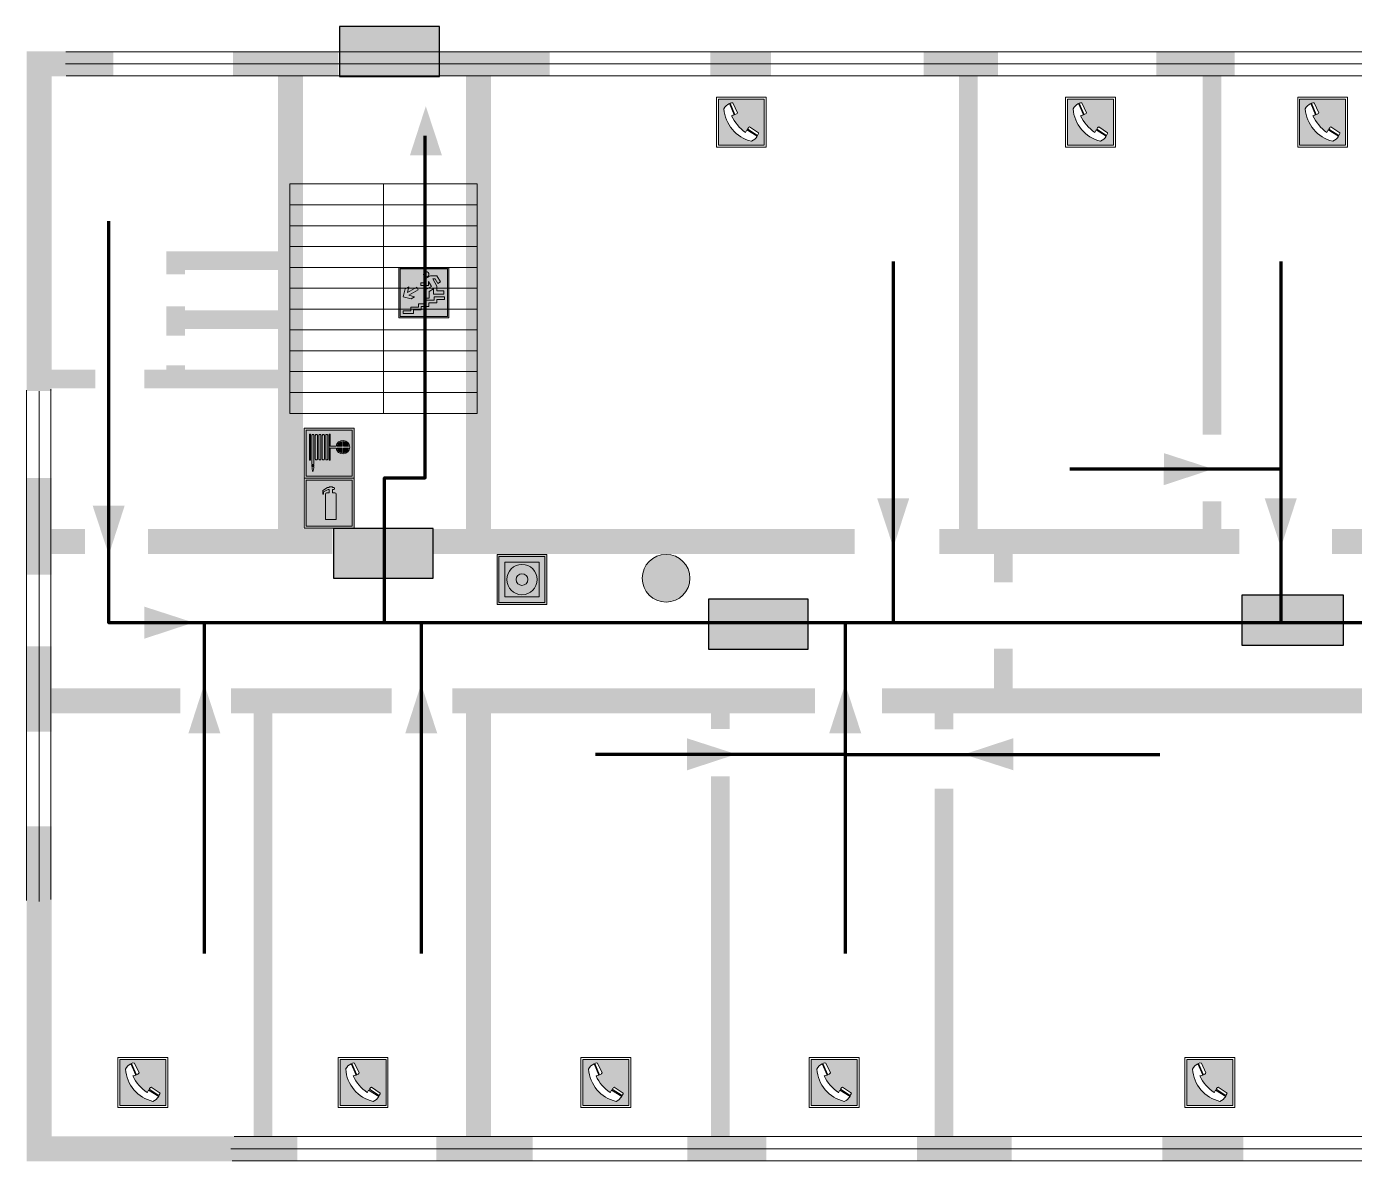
# Model space of a CAD drawing. Header units: millimetres. Extents: x 13114 to 67229, y 22859 to 38520.
# Drawn here: x 26239 to 26451.8, y 35281.7 to 35463.6 of the extents above; entities that cross this region are included whole.
import ezdxf

# ---------------------------------------------------------------- set-up
doc = ezdxf.new("R2010")
doc.units = ezdxf.units.MM
doc.layers.add('План_Штампы', color=7, linetype='Continuous')

# ---------------------------------------------------------------- blocks, each defined once
blk = doc.blocks.new('A$C7B8C2D5B')
at = {"lineweight": 0}
h = blk.add_hatch(color=5, dxfattribs=at)
h.dxf.hatch_style = 1
h.paths.add_polyline_path([(1.397, -3.024, 1), (-2.112, -3.024, 1)])
at = {"color": 5, "lineweight": 0}
blk.add_circle((-0.358, -3.024), 1.755, dxfattribs=at)
blk = doc.blocks.new('A$C54414219')
at = {"true_color": 0xffffff}
h = blk.add_hatch(color=7, dxfattribs=at)
h.paths.add_polyline_path([(2.39, -9.45), (2.39, -18.3), (11.23, -18.3), (11.23, -9.45)], flags=0)
h.paths.add_polyline_path([(10.71, -13.87, -1), (2.92, -13.87, -1)], flags=0)
h.paths.add_polyline_path([(8.3, -13.87, -1), (5.33, -13.87, -1)], flags=0)
h.paths.add_polyline_path([(0.41, -7.47), (0.41, -20.27), (13.21, -20.27), (13.21, -7.47)])
h.paths.add_polyline_path([(0.92, -19.77), (12.71, -19.77), (12.71, -7.98), (0.92, -7.98)], flags=16)
h.paths.add_polyline_path([(11.23, -9.45), (11.23, -18.3), (2.39, -18.3), (2.39, -9.45)], flags=0)
at = {"lineweight": 5}
h = blk.add_hatch(color=242, dxfattribs=at)
h.paths.add_polyline_path([(12.71, -7.98), (0.92, -7.98), (0.92, -19.77), (12.71, -19.77)])
h.paths.add_polyline_path([(11.23, -18.3), (2.39, -18.3), (2.39, -9.45), (11.23, -9.45)], flags=16)
h.paths.add_polyline_path([(10.71, -13.87, -1), (2.92, -13.87, -1)], flags=0)
h.paths.add_polyline_path([(8.3, -13.87, -1), (5.33, -13.87, -1)], flags=0)
at = {"true_color": 0xffffff}
h = blk.add_hatch(color=7, dxfattribs=at)
h.paths.add_polyline_path([(2.39, -9.45), (2.39, -18.3), (11.23, -18.3), (11.23, -9.45)])
h.paths.add_polyline_path([(10.71, -13.87, -1), (2.92, -13.87, -1)], flags=16)
h.paths.add_polyline_path([(8.3, -13.87, -1), (5.33, -13.87, -1)], flags=0)
at = {"lineweight": 5}
h = blk.add_hatch(color=242, dxfattribs=at)
h.paths.add_polyline_path([(2.92, -13.87, 1), (10.71, -13.87, 1)])
h.paths.add_polyline_path([(8.3, -13.87, -1), (5.33, -13.87, -1)], flags=16)
at = {"color": 242, "lineweight": 5}
for p, q in [((0.41, -20.27), (0.41, -7.47)), ((0.41, -7.47), (13.21, -7.47)), ((0.41, -7.47), (13.21, -7.47)), ((13.21, -20.27), (13.21, -7.47)), ((0.41, -20.27), (13.21, -20.27))]:
    blk.add_line(p, q, dxfattribs=at)
for points in [[(0.92, -7.98), (12.71, -7.98), (12.71, -19.77), (0.92, -19.77)], [(2.39, -9.45), (11.23, -9.45), (11.23, -18.3), (2.39, -18.3)]]:
    blk.add_lwpolyline(points, close=True, dxfattribs=at)
for radius in [3.89, 1.49]:
    blk.add_circle((6.81, -13.87), radius, dxfattribs=at)
blk = doc.blocks.new('A$C32E8229D')
at = {"true_color": 0xffffff}
blk.add_hatch(color=7, dxfattribs=at).paths.add_polyline_path([(0, 0), (0, -8), (16, -8), (16, 0)])
h = blk.add_hatch(color=126)
h.paths.add_polyline_path([(0.2, -0.2), (15.8, -0.2), (15.8, -7.8), (0.2, -7.8)])
h.paths.add_polyline_path([(13.49, -2.05), (12.08, -2.05), (11.37, -2.63, 0.162397), (11.29, -2.84), (11.29, -3.63), (10.35, -3.63), (10.35, -4.05), (11.68, -4.05), (11.68, -3.48), (12.26, -4.28), (11.29, -5.1), (11.29, -6.78), (11.85, -6.78), (11.85, -5.44), (12.8, -4.64), (12.8, -5.94), (14.46, -5.94), (14.46, -5.39), (13.45, -5.39), (13.45, -3.97), (12.46, -2.59), (13.15, -2.59), (13.69, -3.34), (14.18, -3)], flags=16)
h.paths.add_polyline_path([(10.74, -1.82, 1), (11.8, -1.82, 1)], flags=16)
h.paths.add_polyline_path([(9.39, -3.59), (5.99, -3.59), (6.56, -3.03), (5.91, -3.03), (5.1, -3.83), (5.91, -4.64), (6.56, -4.64), (5.99, -4.09), (9.39, -4.09)], flags=16)
h.paths.add_polyline_path([(4.29, -1.08), (1.72, -1.08), (1.72, -6.6), (4.29, -6.6)], flags=16)
at = {"color": 126}
blk.add_lwpolyline([(16, -8), (0, -8), (0, 0), (16, 0)], close=True, dxfattribs=at)
blk = doc.blocks.new('A$C456E1F9C')
at = {"lineweight": 5}
h = blk.add_hatch(color=242, dxfattribs=at)
h.paths.add_polyline_path([(0.51, -1.47), (0.51, -13.26), (12.29, -13.26), (12.29, -1.47)])
h.paths.add_polyline_path([(5.42, -4.95, -0.254479), (4.78, -5.4), (3.52, -2.53, -0.209735), (4.23, -2.4)], flags=16)
h.paths.add_polyline_path([(8.53, -8.6), (10.87, -10.17), (10.54, -10.76), (8.03, -9.13, -0.192251)], flags=16)
h.paths.add_polyline_path([(4.61, -5.49, 0.005518), (3.87, -5.72, 0.128647), (7.49, -10.01, 0.00809), (7.83, -9.33), (10.47, -10.97, -0.16736), (8.99, -12.25, -0.327862), (1.95, -3.95, -0.166952), (3.36, -2.62)], flags=16)
at = {"color": 242, "lineweight": 5}
for p, q in [((0, -13.77), (0, -0.97)), ((12.8, -0.97), (0, -0.97)), ((4.61, -5.49), (3.36, -2.62)), ((3.52, -2.53), (4.78, -5.4)), ((4.23, -2.4), (5.42, -4.95)), ((12.8, -13.77), (12.8, -0.97)), ((7.83, -9.33), (10.47, -10.97)), ((8.03, -9.13), (10.54, -10.76)), ((10.81, -10.12), (8.53, -8.6)), ((10.8, -10.3), (10.81, -10.12)), ((10.54, -10.76), (10.8, -10.3)), ((0, -13.77), (12.8, -13.77))]:
    blk.add_line(p, q, dxfattribs=at)
blk.add_lwpolyline([(0.51, -1.47), (12.29, -1.47), (12.29, -13.26), (0.51, -13.26)], close=True, dxfattribs=at)
for centre, radius, start, end in [((4.59, -5.34), 2.99, 114.2845, 152.1974), ((4.02, -3.27), 0.891, 76.3284, 123.7092), ((11.12, -3.31), 9.19, 183.9915, 256.6009), ((14.98, -39.1), 35.17, 107.1487, 108.4135), ((13.86, -0.94), 11.08, 205.5536, 234.8762), ((4.68, -4.59), 0.824, 276.9621, 334.0723), ((-13.31, 0.8), 23.44, 332.5487, 334.4027), ((8.94, -9.5), 0.989, 114.4092, 157.9388), ((7.87, -9.46), 3, 291.9291, 329.9329)]:
    blk.add_arc(centre, radius, start, end, dxfattribs=at)
blk = doc.blocks.new('вниз 3')
at = {"lineweight": 0, "true_color": 0xffffff}
h = blk.add_hatch(color=7, dxfattribs=at)
h.dxf.hatch_style = 1
h.paths.add_polyline_path([(40997.5, -4475.69), (40997.25, -4475.28), (40995.76, -4476.15), (40995.97, -4475.23), (40995.39, -4475.56), (40995.05, -4476.83), (40996.33, -4477.17), (40996.91, -4476.83), (40996, -4476.55)], flags=0)
h.paths.add_polyline_path([(40999.81, -4473.95), (41000.22, -4473.95), (41000.64, -4474.67), (41001.03, -4474.43), (41000.46, -4473.49), (41000.42, -4473.49), (40999.43, -4473.49), (40998.68, -4473.92), (40998.68, -4474.57), (40997.88, -4474.57), (40997.88, -4475), (40999.14, -4475), (40999.14, -4474.43), (40999.14, -4474.38), (40999.59, -4475.15), (40998.72, -4475.67), (40998.72, -4477.06), (40999.24, -4477.06), (40999.24, -4475.96), (40999.95, -4475.56), (40999.95, -4476.43), (41001.61, -4476.43), (41001.61, -4475.88), (41000.47, -4475.88), (41000.47, -4475.12)], flags=0)
h.paths.add_polyline_path([(40999.2, -4473.24, 1), (40998.35, -4473.24, 1)], flags=0)
h.paths.add_polyline_path([(41000.46, -4477.26), (41001.69, -4477.26), (41001.69, -4476.84), (41000.03, -4476.84), (41000.03, -4477.39), (40998.78, -4477.39), (40998.78, -4477.95), (40997.53, -4477.95), (40997.53, -4478.5), (40996.29, -4478.5), (40996.29, -4479.06), (40995.05, -4479.06), (40995.05, -4479.48), (40995.29, -4479.48), (40996.72, -4479.48), (40996.72, -4478.92), (40997.97, -4478.92), (40997.97, -4478.36), (40999.2, -4478.36), (40999.2, -4477.81), (41000.46, -4477.81)], flags=0)
h.paths.add_polyline_path([(41002.37, -4472.17), (40994.37, -4472.17), (40994.37, -4480.17), (41002.37, -4480.17)])
h.paths.add_polyline_path([(41002.16, -4479.96), (40994.57, -4479.96), (40994.57, -4472.37), (41002.16, -4472.37)], flags=16)
h.paths.add_polyline_path([(41001.61, -4475.88), (41001.61, -4476.43), (40999.95, -4476.43), (40999.95, -4475.56), (40999.24, -4475.96), (40999.24, -4477.06), (40998.72, -4477.06), (40998.72, -4475.67), (40999.59, -4475.15), (40999.14, -4474.38), (40999.14, -4474.43), (40999.14, -4475), (40997.88, -4475), (40997.88, -4474.57), (40998.68, -4474.57), (40998.68, -4473.92), (40999.43, -4473.49), (41000.42, -4473.49), (41000.46, -4473.49), (41001.03, -4474.43), (41000.64, -4474.67), (41000.22, -4473.95), (40999.81, -4473.95), (41000.47, -4475.12), (41000.47, -4475.88)], flags=0)
h.paths.add_polyline_path([(41001.69, -4476.84), (41001.69, -4477.26), (41000.46, -4477.26), (41000.46, -4477.81), (40999.2, -4477.81), (40999.2, -4478.36), (40997.97, -4478.36), (40997.97, -4478.92), (40996.72, -4478.92), (40996.72, -4479.48), (40995.05, -4479.48), (40995.05, -4479.06), (40996.29, -4479.06), (40996.29, -4478.5), (40997.53, -4478.5), (40997.53, -4477.95), (40998.78, -4477.95), (40998.78, -4477.39), (41000.03, -4477.39), (41000.03, -4476.84)], flags=0)
h.paths.add_polyline_path([(40998.35, -4473.24, -1), (40999.2, -4473.24, -1)], flags=0)
h.paths.add_polyline_path([(40997.5, -4475.69), (40996, -4476.55), (40996.91, -4476.83), (40996.33, -4477.17), (40995.05, -4476.83), (40995.39, -4475.56), (40995.97, -4475.23), (40995.76, -4476.15), (40997.25, -4475.28)], flags=0)
at = {"lineweight": 0}
h = blk.add_hatch(color=126, dxfattribs=at)
h.dxf.hatch_style = 1
h.paths.add_polyline_path([(41002.16, -4472.37), (40994.57, -4472.37), (40994.57, -4479.96), (41002.16, -4479.96)])
h.paths.add_polyline_path([(40995.97, -4475.23), (40995.76, -4476.15), (40997.25, -4475.28), (40997.5, -4475.69), (40996, -4476.55), (40996.91, -4476.83), (40996.33, -4477.17), (40995.05, -4476.83), (40995.39, -4475.56)], flags=16)
h.paths.add_polyline_path([(40997.88, -4474.57), (40998.68, -4474.57), (40998.68, -4473.92), (40999.43, -4473.49), (41000.42, -4473.49), (41000.46, -4473.49), (41001.03, -4474.43), (41000.64, -4474.67), (41000.22, -4473.95), (40999.81, -4473.95), (41000.47, -4475.12), (41000.47, -4475.88), (41001.61, -4475.88), (41001.61, -4476.43), (40999.95, -4476.43), (40999.95, -4475.56), (40999.24, -4475.96), (40999.24, -4477.06), (40998.72, -4477.06), (40998.72, -4475.67), (40999.59, -4475.15), (40999.14, -4474.38), (40999.14, -4474.43), (40999.14, -4475), (40997.88, -4475)], flags=16)
h.paths.add_polyline_path([(40998.35, -4473.24, -1), (40999.2, -4473.24, -1)], flags=16)
h.paths.add_polyline_path([(40997.53, -4477.95), (40998.78, -4477.95), (40998.78, -4477.39), (41000.03, -4477.39), (41000.03, -4476.84), (41001.69, -4476.84), (41001.69, -4477.26), (41000.46, -4477.26), (41000.46, -4477.81), (40999.2, -4477.81), (40999.2, -4478.36), (40997.97, -4478.36), (40997.97, -4478.92), (40996.72, -4478.92), (40996.72, -4479.48), (40995.05, -4479.48), (40995.05, -4479.06), (40996.29, -4479.06), (40996.29, -4478.5), (40997.53, -4478.5)], flags=16)
at = {"lineweight": 0, "true_color": 0xffffff}
h = blk.add_hatch(color=7, dxfattribs=at)
h.dxf.hatch_style = 1
h.paths.add_polyline_path([(40999.2, -4473.24, 1), (40998.35, -4473.24, 1)])
h.paths.add_polyline_path([(40999.81, -4473.95), (41000.22, -4473.95), (41000.64, -4474.67), (41001.03, -4474.43), (41000.46, -4473.49), (41000.42, -4473.49), (40999.43, -4473.49), (40998.68, -4473.92), (40998.68, -4474.57), (40997.88, -4474.57), (40997.88, -4475), (40999.14, -4475), (40999.14, -4474.43), (40999.14, -4474.38), (40999.59, -4475.15), (40998.72, -4475.67), (40998.72, -4477.06), (40999.24, -4477.06), (40999.24, -4475.96), (40999.95, -4475.56), (40999.95, -4476.43), (41001.61, -4476.43), (41001.61, -4475.88), (41000.47, -4475.88), (41000.47, -4475.12)])
h.paths.add_polyline_path([(40999.2, -4477.81), (41000.46, -4477.81), (41000.46, -4477.26), (41001.69, -4477.26), (41001.69, -4476.84), (41000.03, -4476.84), (41000.03, -4477.39), (40998.78, -4477.39), (40998.78, -4477.95), (40997.53, -4477.95), (40997.53, -4478.5), (40996.29, -4478.5), (40996.29, -4479.06), (40995.05, -4479.06), (40995.05, -4479.48), (40995.29, -4479.48), (40996.72, -4479.48), (40996.72, -4478.92), (40997.97, -4478.92), (40997.97, -4478.36), (40999.2, -4478.36)])
h.paths.add_polyline_path([(40997.5, -4475.69), (40997.25, -4475.28), (40995.76, -4476.15), (40995.97, -4475.23), (40995.39, -4475.56), (40995.05, -4476.83), (40996.33, -4477.17), (40996.91, -4476.83), (40996, -4476.55)])
at = {"color": 126, "lineweight": 0}
for points in [[(40994.37, -4472.17), (41002.37, -4472.17), (41002.37, -4480.17), (40994.37, -4480.17)], [(40994.57, -4472.37), (41002.16, -4472.37), (41002.16, -4479.96), (40994.57, -4479.96)]]:
    blk.add_lwpolyline(points, close=True, dxfattribs=at)
for points in [[(40999.14, -4474.43), (40999.14, -4475), (40997.88, -4475), (40997.88, -4474.57), (40998.68, -4474.57), (40998.68, -4473.92), (40999.43, -4473.49), (41000.42, -4473.49), (41000.46, -4473.49), (41001.03, -4474.43), (41000.64, -4474.67), (41000.22, -4473.95), (40999.81, -4473.95), (41000.47, -4475.12), (41000.47, -4475.88), (41001.61, -4475.88), (41001.61, -4476.43), (40999.95, -4476.43), (40999.95, -4475.56), (40999.24, -4475.96), (40999.24, -4477.06), (40998.72, -4477.06), (40998.72, -4475.67), (40999.59, -4475.15), (40999.14, -4474.38), (40999.14, -4474.43)], [(40995.05, -4476.83), (40995.39, -4475.56), (40995.97, -4475.23), (40995.76, -4476.15), (40997.25, -4475.28), (40997.5, -4475.69), (40996, -4476.55), (40996.91, -4476.83), (40996.33, -4477.17), (40995.05, -4476.83)], [(40995.29, -4479.48), (40995.05, -4479.48), (40995.05, -4479.06), (40996.29, -4479.06), (40996.29, -4478.5), (40997.53, -4478.5), (40997.53, -4477.95), (40998.78, -4477.95), (40998.78, -4477.39), (41000.03, -4477.39), (41000.03, -4476.84), (41001.69, -4476.84), (41001.69, -4477.26), (41000.46, -4477.26), (41000.46, -4477.81), (40999.2, -4477.81), (40999.2, -4478.36), (40997.97, -4478.36), (40997.97, -4478.92), (40996.72, -4478.92), (40996.72, -4479.48), (40995.05, -4479.48)]]:
    blk.add_lwpolyline(points, dxfattribs=at)
blk.add_circle((40998.77, -4473.24), 0.426, dxfattribs=at)
blk = doc.blocks.new('A$C3AD82952')
at = {"true_color": 0xf5f5ff}
h = blk.add_hatch(color=7, dxfattribs=at)
h.dxf.hatch_style = 1
h.paths.add_polyline_path([(8.21, 8.73, 0.414214), (7.89, 9.05), (7.22, 9.05), (7.22, 9.92), (7.59, 9.92, 1), (7.57, 10.36), (7.22, 10.36), (7.22, 10.6), (6.43, 10.6), (6.43, 10.36), (6.01, 10.36), (4.74, 9.59), (4.74, 8.69), (4.98, 8.73), (4.98, 9.26), (6.12, 9.91), (6.43, 9.91), (6.43, 9.05), (5.76, 9.05, 0.414214), (5.44, 8.73), (5.44, 2.2), (8.21, 2.2)], flags=0)
h.paths.add_polyline_path([(12.8, 12.8), (0, 12.8), (0, 0), (12.8, 0)])
h.paths.add_polyline_path([(0.51, 12.29), (12.29, 12.29), (12.29, 0.51), (0.51, 0.51)], flags=16)
h.paths.add_polyline_path([(4.74, 9.59), (6.01, 10.36), (6.43, 10.36), (6.43, 10.6), (7.22, 10.6), (7.22, 10.36), (7.59, 10.36, -0.94586), (7.59, 9.92), (7.22, 9.92), (7.22, 9.05), (7.89, 9.05, -0.414214), (8.21, 8.73), (8.21, 2.2), (5.44, 2.2), (5.44, 8.73, -0.414214), (5.76, 9.05), (6.43, 9.05), (6.43, 9.91), (6.12, 9.91), (4.98, 9.26), (4.98, 8.73), (4.74, 8.69)], flags=0)
h = blk.add_hatch(color=242)
h.dxf.hatch_style = 1
h.paths.add_polyline_path([(12.29, 12.29), (0.51, 12.29), (0.51, 0.51), (12.29, 0.51)])
h.paths.add_polyline_path([(4.74, 8.69), (4.74, 9.59), (6.01, 10.36), (6.43, 10.36), (6.43, 10.6), (7.22, 10.6), (7.22, 10.36), (7.59, 10.36, -0.94586), (7.59, 9.92), (7.22, 9.92), (7.22, 9.05), (7.89, 9.05, -0.414214), (8.21, 8.73), (8.21, 2.2), (5.44, 2.2), (5.44, 8.73, -0.414214), (5.76, 9.05), (6.43, 9.05), (6.43, 9.91), (6.12, 9.91), (4.98, 9.26), (4.98, 8.73)], flags=16)
h = blk.add_hatch(color=7, dxfattribs=at)
h.dxf.hatch_style = 1
h.paths.add_polyline_path([(8.21, 8.73, 0.414214), (7.89, 9.05), (7.22, 9.05), (7.22, 9.92), (7.59, 9.92, 1), (7.57, 10.36), (7.22, 10.36), (7.22, 10.6), (6.43, 10.6), (6.43, 10.36), (6.01, 10.36), (4.74, 9.59), (4.74, 8.69), (4.98, 8.73), (4.98, 9.26), (6.12, 9.91), (6.43, 9.91), (6.43, 9.05), (5.76, 9.05, 0.414214), (5.44, 8.73), (5.44, 2.2), (8.21, 2.2)])
at = {"color": 242, "lineweight": 5}
for p, q in [((0, 0), (0, 12.8)), ((0, 12.8), (12.8, 12.8)), ((6.01, 10.36), (4.74, 9.59)), ((6.01, 10.36), (6.43, 10.36)), ((7.22, 10.6), (6.43, 10.6)), ((6.43, 10.6), (6.43, 10.36)), ((7.22, 10.36), (7.22, 10.6)), ((7.59, 10.36), (7.22, 10.36)), ((12.8, 0), (12.8, 12.8)), ((4.74, 9.59), (4.74, 8.69)), ((4.74, 8.69), (4.98, 8.73)), ((4.98, 9.26), (6.12, 9.91)), ((4.98, 8.73), (4.98, 9.26)), ((5.44, 2.2), (5.44, 8.73)), ((5.76, 9.05), (6.43, 9.05)), ((6.12, 9.91), (6.43, 9.91)), ((6.43, 9.91), (6.43, 9.05)), ((7.22, 9.05), (7.22, 9.92)), ((7.59, 9.92), (7.22, 9.92)), ((7.89, 9.05), (7.22, 9.05)), ((8.21, 2.2), (8.21, 8.73)), ((0, 0), (12.8, 0)), ((5.44, 2.2), (8.21, 2.2))]:
    blk.add_line(p, q, dxfattribs=at)
blk.add_lwpolyline([(0.51, 12.29), (12.29, 12.29), (12.29, 0.51), (0.51, 0.51)], close=True, dxfattribs=at)
for centre, radius, start, end in [((7.58, 10.14), 0.223, 273.1875, 86.8125), ((5.76, 8.73), 0.32, 90, 180), ((7.89, 8.73), 0.32, 0, 90)]:
    blk.add_arc(centre, radius, start, end, dxfattribs=at)
blk = doc.blocks.new('A$C37112FD5')
at = {"true_color": 0xf5f5ff}
h = blk.add_hatch(color=7, dxfattribs=at)
h.dxf.hatch_style = 1
h.paths.add_polyline_path([(12.8, -7.4), (0, -7.4), (0, -20.2), (12.8, -20.2)])
h.paths.add_polyline_path([(12.29, -7.91), (12.29, -19.69), (0.51, -19.69), (0.51, -7.91)], flags=16)
h.paths.add_polyline_path([(4.98, -9.04, -0.42597), (5.17, -9.22), (5.17, -12.25), (5.17, -15.29, -0.432244), (4.98, -15.47), (4.83, -15.47, -0.42597), (4.64, -15.29), (4.64, -12.25), (4.64, -9.22, -0.432244), (4.83, -9.04)], flags=0)
h.paths.add_polyline_path([(4.28, -9.22), (4.28, -12.25), (4.28, -15.29, -0.432244), (4.09, -15.47), (3.94, -15.47, -0.42597), (3.75, -15.29), (3.75, -12.25), (3.75, -9.22, -0.432244), (3.94, -9.04), (4.09, -9.04, -0.42597)], flags=0)
h.paths.add_polyline_path([(5.72, -9.04), (5.87, -9.04, -0.42597), (6.06, -9.22), (6.06, -12.25), (6.06, -15.29, -0.432244), (5.87, -15.47), (5.72, -15.47, -0.42597), (5.53, -15.29), (5.53, -12.25), (5.53, -9.22, -0.432244)], flags=0)
h.paths.add_polyline_path([(6.42, -8.9), (6.5, -8.9, -0.42597), (6.69, -9.08), (6.69, -12.03), (8.21, -12.03, -15.824349), (8.21, -12.47), (6.69, -12.47), (6.69, -15.42, -0.432244), (6.5, -15.6), (6.42, -15.6)], flags=0)
h.paths.add_polyline_path([(3.39, -9.22), (3.39, -12.25), (3.39, -15.29, -0.432244), (3.2, -15.47), (3.05, -15.47, -0.42597), (2.85, -15.29), (2.85, -12.25), (2.85, -9.22, -0.432244), (3.05, -9.04), (3.2, -9.04, -0.42597)], flags=0)
h.paths.add_polyline_path([(2.5, -9.22), (2.5, -16.71), (1.96, -16.71), (1.96, -9.22, -0.432244), (2.15, -9.04), (2.31, -9.04, -0.42597)], flags=0)
h.paths.add_polyline_path([(1.61, -8.9), (1.61, -15.6), (1.57, -15.6, -0.42597), (1.37, -15.42), (1.37, -12.03), (1.37, -9.09, -0.432244), (1.57, -8.9)], flags=0)
h.paths.add_polyline_path([(9.76, -10.81), (9.76, -12.03), (8.49, -12.03, -0.336371)], flags=0)
h.paths.add_polyline_path([(8.49, -12.47), (9.76, -12.47), (9.76, -13.7, -0.336371)], flags=0)
h.paths.add_polyline_path([(10.11, -10.81, -0.336371), (11.38, -12.03), (10.11, -12.03)], flags=0)
h.paths.add_polyline_path([(10.11, -12.47), (11.38, -12.47, -0.336371), (10.11, -13.7)], flags=0)
h.paths.add_polyline_path([(2.5, -16.84), (2.5, -17.05), (1.97, -17.05), (1.97, -16.84)], flags=0)
h.paths.add_polyline_path([(2.5, -17.24, -0.033778), (2.24, -18.6, -0.033778), (1.97, -17.24)], flags=0)
h = blk.add_hatch(color=242)
h.dxf.hatch_style = 1
h.paths.add_polyline_path([(12.29, -7.91), (0.51, -7.91), (0.51, -19.69), (12.29, -19.69)])
h.paths.add_polyline_path([(6.42, -15.6), (6.42, -8.9), (6.5, -8.9, -0.42597), (6.69, -9.08), (6.69, -12.03), (8.21, -12.03, -15.824349), (8.21, -12.47), (6.69, -12.47), (6.69, -15.42, -0.432244), (6.5, -15.6)], flags=16)
h.paths.add_polyline_path([(5.87, -15.47), (5.72, -15.47, -0.42597), (5.53, -15.29), (5.53, -12.25), (5.53, -9.22, -0.432244), (5.72, -9.04), (5.87, -9.04, -0.42597), (6.06, -9.22), (6.06, -12.25), (6.06, -15.29, -0.432244)], flags=16)
h.paths.add_polyline_path([(4.98, -15.47), (4.83, -15.47, -0.42597), (4.64, -15.29), (4.64, -12.25), (4.64, -9.22, -0.432244), (4.83, -9.04), (4.98, -9.04, -0.42597), (5.17, -9.22), (5.17, -12.25), (5.17, -15.29, -0.432244)], flags=16)
h.paths.add_polyline_path([(4.09, -15.47), (3.94, -15.47, -0.42597), (3.75, -15.29), (3.75, -12.25), (3.75, -9.22, -0.432244), (3.94, -9.04), (4.09, -9.04, -0.42597), (4.28, -9.22), (4.28, -12.25), (4.28, -15.29, -0.432244)], flags=16)
h.paths.add_polyline_path([(3.2, -15.47), (3.05, -15.47, -0.42597), (2.85, -15.29), (2.85, -12.25), (2.85, -9.22, -0.432244), (3.05, -9.04), (3.2, -9.04, -0.42597), (3.39, -9.22), (3.39, -12.25), (3.39, -15.29, -0.432244)], flags=16)
h.paths.add_polyline_path([(2.5, -17.05), (1.97, -17.05), (1.97, -16.84), (2.5, -16.84)], flags=16)
h.paths.add_polyline_path([(2.5, -17.24, -0.033778), (2.24, -18.6, -0.033778), (1.97, -17.24)], flags=16)
h.paths.add_polyline_path([(2.5, -16.71), (1.96, -16.71), (1.96, -9.22, -0.432244), (2.15, -9.04), (2.31, -9.04, -0.42597), (2.5, -9.22)], flags=16)
h.paths.add_polyline_path([(1.61, -15.6), (1.57, -15.6, -0.42597), (1.37, -15.42), (1.37, -12.03), (1.37, -9.09, -0.432244), (1.57, -8.9), (1.61, -8.9)], flags=16)
h.paths.add_polyline_path([(8.49, -12.47), (9.76, -12.47), (9.76, -13.7, -0.336371)], flags=0)
h.paths.add_polyline_path([(10.11, -13.7), (10.11, -12.47), (11.38, -12.47, -0.336371)], flags=0)
h.paths.add_polyline_path([(8.49, -12.03, -0.336371), (9.76, -10.81), (9.76, -12.03)], flags=0)
h.paths.add_polyline_path([(10.11, -12.03), (10.11, -10.81, -0.336371), (11.38, -12.03)], flags=0)
h = blk.add_hatch(color=7, dxfattribs=at)
h.dxf.hatch_style = 1
h.paths.add_polyline_path([(1.61, -8.9), (1.57, -8.9, 0.432244), (1.37, -9.09), (1.37, -12.03), (1.37, -15.42, 0.42597), (1.57, -15.6), (1.61, -15.6)])
h.paths.add_polyline_path([(2.5, -9.22, 0.42597), (2.31, -9.04), (2.15, -9.04, 0.432244), (1.96, -9.22), (1.96, -16.71), (2.5, -16.71)])
h.paths.add_polyline_path([(2.5, -16.84), (1.97, -16.84), (1.97, -17.05), (2.5, -17.05)])
h.paths.add_polyline_path([(2.5, -17.24), (1.97, -17.24, 0.033778), (2.24, -18.6, 0.033778)])
h.paths.add_polyline_path([(3.39, -12.25), (3.39, -9.22, 0.42597), (3.2, -9.04), (3.05, -9.04, 0.432244), (2.85, -9.22), (2.85, -12.25), (2.85, -15.29, 0.42597), (3.05, -15.47), (3.2, -15.47, 0.432244), (3.39, -15.29)])
h.paths.add_polyline_path([(4.28, -12.25), (4.28, -9.22, 0.42597), (4.09, -9.04), (3.94, -9.04, 0.432244), (3.75, -9.22), (3.75, -12.25), (3.75, -15.29, 0.42597), (3.94, -15.47), (4.09, -15.47, 0.432244), (4.28, -15.29)])
h.paths.add_polyline_path([(5.17, -12.25), (5.17, -9.22, 0.42597), (4.98, -9.04), (4.83, -9.04, 0.432244), (4.64, -9.22), (4.64, -12.25), (4.64, -15.29, 0.42597), (4.83, -15.47), (4.98, -15.47, 0.432244), (5.17, -15.29)])
h.paths.add_polyline_path([(6.06, -12.25), (6.06, -9.22, 0.42597), (5.87, -9.04), (5.72, -9.04, 0.432244), (5.53, -9.22), (5.53, -12.25), (5.53, -15.29, 0.42597), (5.72, -15.47), (5.87, -15.47, 0.432244), (6.06, -15.29)])
h.paths.add_polyline_path([(6.69, -12.47), (8.21, -12.47, 15.824349), (8.21, -12.03), (6.69, -12.03), (6.69, -9.08, 0.42597), (6.5, -8.9), (6.42, -8.9), (6.42, -15.6), (6.5, -15.6, 0.432244), (6.69, -15.42)])
h.paths.add_polyline_path([(8.49, -12.47), (9.76, -12.47), (9.76, -13.7, -0.336371)], flags=16)
h.paths.add_polyline_path([(8.49, -12.03, -0.336371), (9.76, -10.81), (9.76, -12.03)], flags=16)
h.paths.add_polyline_path([(10.11, -12.47), (11.38, -12.47, -0.336371), (10.11, -13.7)], flags=16)
h.paths.add_polyline_path([(10.11, -12.03), (10.11, -10.81, -0.336371), (11.38, -12.03)], flags=16)
h = blk.add_hatch(color=242)
h.dxf.hatch_style = 1
h.paths.add_polyline_path([(9.76, -10.81, 0.336371), (8.49, -12.03), (9.76, -12.03)])
h.paths.add_polyline_path([(10.11, -10.81), (10.11, -12.03), (11.38, -12.03, 0.336371)])
h.paths.add_polyline_path([(11.38, -12.47), (10.11, -12.47), (10.11, -13.7, 0.336371)])
h.paths.add_polyline_path([(9.76, -12.47), (8.49, -12.47, 0.336371), (9.76, -13.7)])
at = {"color": 242, "lineweight": 5}
for p, q in [((0, -20.2), (0, -7.4)), ((0, -7.4), (12.8, -7.4)), ((1.37, -12.03), (1.37, -9.08)), ((1.57, -8.9), (1.61, -8.9)), ((1.61, -8.9), (1.61, -15.6)), ((1.96, -16.71), (1.96, -9.22)), ((2.15, -9.04), (2.31, -9.04)), ((2.5, -16.71), (2.5, -9.22)), ((2.85, -12.25), (2.85, -9.22)), ((3.05, -9.04), (3.2, -9.04)), ((3.39, -12.25), (3.39, -9.22)), ((3.75, -12.25), (3.75, -9.22)), ((3.94, -9.04), (4.09, -9.04)), ((4.28, -12.25), (4.28, -9.22)), ((4.64, -12.25), (4.64, -9.22)), ((4.83, -9.04), (4.98, -9.04)), ((5.17, -12.25), (5.17, -9.22)), ((5.53, -12.25), (5.53, -9.22)), ((5.72, -9.04), (5.87, -9.04)), ((6.06, -12.25), (6.06, -9.22)), ((6.42, -8.9), (6.42, -15.6)), ((6.5, -8.9), (6.42, -8.9)), ((6.69, -12.03), (6.69, -9.08)), ((12.8, -20.2), (12.8, -7.4)), ((1.37, -12.03), (1.37, -15.42)), ((2.85, -12.25), (2.85, -15.29)), ((3.39, -12.25), (3.39, -15.29)), ((3.75, -12.25), (3.75, -15.29)), ((4.28, -12.25), (4.28, -15.29)), ((4.64, -12.25), (4.64, -15.29)), ((5.17, -12.25), (5.17, -15.29)), ((5.53, -12.25), (5.53, -15.29)), ((6.06, -12.25), (6.06, -15.29)), ((8.21, -12.03), (6.69, -12.03)), ((8.21, -12.47), (6.69, -12.47)), ((6.69, -12.47), (6.69, -15.42)), ((9.76, -12.03), (8.49, -12.03)), ((9.76, -12.47), (8.49, -12.47)), ((9.76, -10.81), (9.76, -12.03)), ((9.76, -12.47), (9.76, -13.7)), ((10.11, -10.81), (10.11, -12.03)), ((11.38, -12.03), (10.11, -12.03)), ((11.38, -12.47), (10.11, -12.47)), ((10.11, -12.47), (10.11, -13.7)), ((1.57, -15.6), (1.61, -15.6)), ((1.96, -16.71), (2.5, -16.71)), ((1.97, -16.84), (2.5, -16.84)), ((1.97, -17.05), (1.97, -16.84)), ((2.5, -16.84), (2.5, -17.05)), ((3.05, -15.47), (3.2, -15.47)), ((3.94, -15.47), (4.09, -15.47)), ((4.83, -15.47), (4.98, -15.47)), ((5.72, -15.47), (5.87, -15.47)), ((6.42, -15.6), (6.5, -15.6)), ((0, -20.2), (12.8, -20.2)), ((2.5, -17.05), (1.97, -17.05)), ((1.97, -17.24), (2.5, -17.24))]:
    blk.add_line(p, q, dxfattribs=at)
blk.add_lwpolyline([(0.51, -7.91), (12.29, -7.91), (12.29, -19.69), (0.51, -19.69)], close=True, dxfattribs=at)
for centre, radius, start, end in [((1.56, -9.09), 0.182, 87.1027, 180.6071), ((2.15, -9.22), 0.182, 87.1027, 180.6071), ((2.32, -9.22), 0.182, 359.3929, 92.8973), ((3.04, -9.22), 0.182, 87.1027, 180.6071), ((3.21, -9.22), 0.182, 359.3929, 92.8973), ((3.93, -9.22), 0.182, 87.1027, 180.6071), ((4.1, -9.22), 0.182, 359.3929, 92.8973), ((4.82, -9.22), 0.182, 87.1027, 180.6071), ((4.99, -9.22), 0.182, 359.3929, 92.8973), ((5.71, -9.22), 0.182, 87.1027, 180.6071), ((5.88, -9.22), 0.182, 359.3929, 92.8973), ((6.51, -9.09), 0.182, 359.3929, 92.8973), ((9.93, -12.25), 1.74, 187.2319, 172.7681), ((9.93, -12.25), 1.46, 96.9927, 171.3585), ((9.93, -12.25), 1.46, 188.6415, 263.0073), ((9.93, -12.25), 1.46, 8.6415, 83.0073), ((9.93, -12.25), 1.46, 276.9927, 351.3585), ((1.56, -15.42), 0.182, 179.3929, 272.8973), ((3.04, -15.29), 0.182, 179.3929, 272.8973), ((3.21, -15.29), 0.182, 267.1027, 0.6071), ((3.93, -15.29), 0.182, 179.3929, 272.8973), ((4.1, -15.29), 0.182, 267.1027, 0.6071), ((4.82, -15.29), 0.182, 179.3929, 272.8973), ((4.99, -15.29), 0.182, 267.1027, 0.6071), ((5.71, -15.29), 0.182, 179.3929, 272.8973), ((5.88, -15.29), 0.182, 267.1027, 0.6071), ((6.51, -15.42), 0.182, 267.1027, 0.6071), ((12.17, -15.98), 10.27, 187.041, 194.7793), ((-7.7, -15.98), 10.27, 345.2207, 352.959)]:
    blk.add_arc(centre, radius, start, end, dxfattribs=at)
blk = doc.blocks.new('A$C7B4425F7')
at = {"true_color": 0xffffff}
blk.add_hatch(color=7, dxfattribs=at).paths.add_polyline_path([(0, 0), (-16, 0), (-16, -8), (0, -8)])
h = blk.add_hatch(color=126)
h.paths.add_polyline_path([(-0.2, -0.2), (-15.8, -0.2), (-15.8, -7.8), (-0.2, -7.8)])
h.paths.add_polyline_path([(-11.76, -2.03), (-11.76, -3.66), (-11.17, -3.66, -0.568275), (-11.17, -6.18), (-12.58, -6.18), (-12.58, -2.03)], flags=16)
h.paths.add_polyline_path([(-13.33, -4.12, -0.495768), (-13.59, -6.18), (-15.03, -6.18), (-15.03, -2.03), (-13.59, -2.03, -0.487973)], flags=16)
h.paths.add_polyline_path([(-10.25, -2.03), (-9.48, -2.03), (-9.48, -6.18), (-10.25, -6.18)], flags=16)
h.paths.add_polyline_path([(-13.84, -3.69), (-14.24, -3.69), (-14.24, -3.03), (-13.9, -3.03, -0.692621)], flags=0)
h.paths.add_polyline_path([(-9.15, -2.03), (-8.4, -2.03), (-8.04, -3.07), (-7.68, -2.03), (-6.93, -2.03), (-7.64, -4.1), (-6.93, -6.18), (-7.68, -6.18), (-8.04, -5.14), (-8.4, -6.18), (-9.15, -6.18), (-8.44, -4.1)], flags=16)
h.paths.add_polyline_path([(-11.76, -4.46), (-11.42, -4.46, -0.692621), (-11.36, -5.12), (-11.76, -5.12)], flags=0)
h.paths.add_polyline_path([(-13.9, -5.2), (-14.24, -5.2), (-14.24, -4.55), (-13.84, -4.55, -0.708038)], flags=0)
edge = h.paths.add_edge_path(flags=16)
edge.add_ellipse((-5.51, -4.08), major_axis=(0, 2.05), ratio=0.586184, start_angle=0, end_angle=360)
edge = h.paths.add_edge_path(flags=0)
edge.add_ellipse((-5.51, -4.08), major_axis=(0, 1.14), ratio=0.454828, start_angle=0, end_angle=360)
h.paths.add_polyline_path([(-4.13, -4.96, 0.377264), (-3.48, -4.52, 0.0555), (-3.16, -2.03), (-1.66, -2.03), (-1.66, -4.96), (-0.96, -4.96), (-0.96, -7.01), (-1.75, -7.01), (-1.75, -6.18), (-3.3, -6.18), (-3.3, -7.02), (-4.13, -7.02)], flags=16)
h.paths.add_polyline_path([(-2.73, -2.91), (-2.28, -2.91), (-2.28, -4.96), (-3.05, -4.96, 0.079136)], flags=0)
at = {"color": 126}
blk.add_lwpolyline([(-16, -8), (0, -8), (0, 0), (-16, 0)], close=True, dxfattribs=at)

msp = doc.modelspace()

# ---------------------------------------------------------------- linework, layer by layer
at = {"lineweight": 0}
for points, const_width in [([(26241.02, 35405.15), (26241.02, 35457.57), (26252.91, 35457.57)], 4), ([(26272.11, 35457.57), (26288.98, 35457.57)], 4), ([(26281.32, 35381.05), (26281.32, 35457.57)], 4), ([(26304.97, 35457.57), (26322.85, 35457.57)], 4), ([(26311.44, 35381.05), (26311.44, 35457.57)], 4), ([(26348.58, 35457.57), (26358.3, 35457.57)], 4), ([(26382.77, 35457.57), (26394.69, 35457.57)], 4), ([(26389.96, 35381.47), (26389.96, 35457.68)], 3), ([(26420.09, 35457.57), (26432.64, 35457.57)], 4), ([(26428.99, 35398.18), (26428.99, 35457.46)], 3), ([(26262.93, 35423.83), (26262.93, 35426.03), (26281.08, 35426.03)], 3), ([(26262.93, 35414), (26262.93, 35418.72)], 3), ([(26262.93, 35416.58), (26280.47, 35416.58)], 3), ([(26262.93, 35407.07), (26262.93, 35409.27)], 3), ([(26250.04, 35407.07), (26240.63, 35407.07)], 3), ([(26279.52, 35407.07), (26257.9, 35407.07)], 3), ([(26241.02, 35375.71), (26241.02, 35391.2)], 4), ([(26428.99, 35381.24), (26428.99, 35387.48)], 3), ([(26248.39, 35381.05), (26241.02, 35381.05)], 4), ([(26288.01, 35381.05), (26258.49, 35381.05)], 4), ([(26371.7, 35381.05), (26304.06, 35381.05)], 4), ([(26433.35, 35381.05), (26385.29, 35381.05)], 4), ([(26478.25, 35381.05), (26448.21, 35381.05)], 4), ([(26241.02, 35350.6), (26241.02, 35364.24)], 4), ([(26263.65, 35355.51), (26241.02, 35355.51)], 4), ([(26297.52, 35355.51), (26271.77, 35355.51)], 4), ([(26276.89, 35283.72), (26276.89, 35355.51)], 3), ([(26365.37, 35355.51), (26307.23, 35355.51)], 4), ([(26311.44, 35283.72), (26311.44, 35355.51)], 4), ([(26350.21, 35351.01), (26350.21, 35355.51)], 3), ([(26474.46, 35355.51), (26376.12, 35355.51)], 4), ([(26386.02, 35350.93), (26386.02, 35355.51)], 3), ([(26350.21, 35283.72), (26350.21, 35343.43)], 3), ([(26386.02, 35283.72), (26386.02, 35341.44)], 3), ([(26282.4, 35283.72), (26241.02, 35283.72), (26241.02, 35335.42)], 4), ([(26320.15, 35283.72), (26304.68, 35283.72)], 4), ([(26357.59, 35283.72), (26344.91, 35283.72)], 4), ([(26396.89, 35283.72), (26381.73, 35283.72)], 4), ([(26434.02, 35283.72), (26421.02, 35283.72)], 4)]:
    msp.add_lwpolyline(points, dxfattribs=dict(at, const_width=const_width))
for points in [[(26703.59, 35459.51), (26245.33, 35459.51)], [(26703.52, 35457.57), (26245.27, 35457.57)], [(26703.62, 35455.64), (26245.36, 35455.64)], [(26239.03, 35405.3), (26239.03, 35323.54)], [(26241.02, 35405.15), (26241.02, 35323.39)], [(26242.93, 35405.44), (26242.93, 35323.68)], [(26714.49, 35285.69), (26272.27, 35285.69)], [(26713.98, 35283.72), (26271.75, 35283.72)], [(26714.2, 35281.81), (26271.98, 35281.81)]]:
    msp.add_lwpolyline(points, dxfattribs=at)
at = {"color": 126, "lineweight": 100, "true_color": 0x008754}
for points in [[(26296.38, 35368.02), (26296.38, 35391.26), (26302.9, 35391.26), (26302.9, 35446.04), (26302.9, 35446.04), (26302.9, 35446.04)], [(26715.74, 35368.02), (26252.18, 35368.02), (26252.18, 35432.36)], [(26377.95, 35368.02), (26377.95, 35425.9)], [(26440.06, 35368.02), (26440.06, 35425.9)], [(26440.06, 35392.64), (26406.23, 35392.64)], [(26267.49, 35368.02), (26267.49, 35315.02)], [(26302.23, 35368.02), (26302.23, 35315.02)], [(26370.18, 35368.02), (26370.18, 35315.02)], [(26370.18, 35346.94), (26330.22, 35346.94)], [(26370.18, 35346.94), (26420.63, 35346.94)]]:
    msp.add_lwpolyline(points, dxfattribs=at)
at = {"lineweight": 0}
for points in [[(26296.22, 35438.34), (26281.23, 35438.34), (26281.23, 35435), (26296.22, 35435)], [(26311.21, 35438.34), (26296.22, 35438.34), (26296.22, 35435), (26311.21, 35435)], [(26296.22, 35435), (26281.23, 35435), (26281.23, 35431.65), (26296.22, 35431.65)], [(26311.21, 35435), (26296.22, 35435), (26296.22, 35431.65), (26311.21, 35431.65)], [(26296.22, 35431.65), (26281.23, 35431.65), (26281.23, 35428.31), (26296.22, 35428.31)], [(26311.21, 35431.65), (26296.22, 35431.65), (26296.22, 35428.31), (26311.21, 35428.31)], [(26296.22, 35428.31), (26281.23, 35428.31), (26281.23, 35424.97), (26296.22, 35424.97)], [(26311.21, 35428.31), (26296.22, 35428.31), (26296.22, 35424.97), (26311.21, 35424.97)], [(26296.22, 35424.97), (26281.23, 35424.97), (26281.23, 35421.63), (26296.22, 35421.63)], [(26311.21, 35424.97), (26296.22, 35424.97), (26296.22, 35421.63), (26311.21, 35421.63)], [(26296.22, 35421.63), (26281.23, 35421.63), (26281.23, 35418.29), (26296.22, 35418.29)], [(26311.21, 35421.63), (26296.22, 35421.63), (26296.22, 35418.29), (26311.21, 35418.29)], [(26296.22, 35418.29), (26281.23, 35418.29), (26281.23, 35414.94), (26296.22, 35414.94)], [(26311.21, 35418.29), (26296.22, 35418.29), (26296.22, 35414.94), (26311.21, 35414.94)], [(26296.22, 35414.94), (26281.23, 35414.94), (26281.23, 35411.6), (26296.22, 35411.6)], [(26311.21, 35414.94), (26296.22, 35414.94), (26296.22, 35411.6), (26311.21, 35411.6)], [(26296.22, 35411.6), (26281.23, 35411.6), (26281.23, 35408.26), (26296.22, 35408.26)], [(26311.21, 35411.6), (26296.22, 35411.6), (26296.22, 35408.26), (26311.21, 35408.26)], [(26296.22, 35408.26), (26281.23, 35408.26), (26281.23, 35404.92), (26296.22, 35404.92)], [(26311.21, 35408.26), (26296.22, 35408.26), (26296.22, 35404.92), (26311.21, 35404.92)], [(26296.22, 35404.92), (26281.23, 35404.92), (26281.23, 35401.58), (26296.22, 35401.58)], [(26311.21, 35404.92), (26296.22, 35404.92), (26296.22, 35401.58), (26311.21, 35401.58)]]:
    msp.add_lwpolyline(points, close=True, dxfattribs=at)
at = {"lineweight": 100, "const_width": 3}
for points in [[(26395.56, 35381.47), (26395.56, 35374.52)], [(26395.56, 35363.9), (26395.56, 35354.56)]]:
    msp.add_lwpolyline(points, dxfattribs=at)
at = {"layer": 'План_Штампы', "color": 126, "true_color": 0x008754}
for points in [[(26305.59, 35442.9), (26300.45, 35442.91), (26303, 35450.79)], [(26421.26, 35390.07), (26421.28, 35395.21), (26429.15, 35392.66)], [(26249.61, 35386.8), (26254.74, 35386.79), (26252.2, 35378.91)], [(26375.33, 35387.98), (26380.47, 35387.97), (26377.92, 35380.09)], [(26437.44, 35387.98), (26442.58, 35387.97), (26440.03, 35380.09)], [(26257.89, 35365.47), (26257.9, 35370.61), (26265.78, 35368.06)], [(26270.09, 35350.3), (26264.96, 35350.32), (26267.5, 35358.2)], [(26304.84, 35350.3), (26299.71, 35350.32), (26302.25, 35358.2)], [(26372.79, 35350.3), (26367.65, 35350.32), (26370.2, 35358.2)], [(26344.86, 35344.38), (26344.88, 35349.51), (26352.76, 35346.97)], [(26397.14, 35349.53), (26397.13, 35344.4), (26389.25, 35346.94)]]:
    msp.add_solid(points, dxfattribs=at)

# ---------------------------------------------------------------- block references
for name, p, xscale, yscale, zscale in [('A$C456E1F9C', (26349.56, 35452.84), 0.625, 0.625, 0.625), ('A$C456E1F9C', (26405.51, 35452.84), 0.625, 0.625, 0.625), ('A$C456E1F9C', (26442.72, 35452.84), 0.625, 0.625, 0.625), ('A$C37112FD5', (26283.51, 35403.82), 0.6249984004534781, 0.6249984004534781, 0.6249984004534781), ('A$C3AD82952', (26283.51, 35383.2), 0.625, 0.625, 0.625), ('A$C456E1F9C', (26253.65, 35298.99), 0.625, 0.625, 0.625), ('A$C456E1F9C', (26288.94, 35298.99), 0.625, 0.625, 0.625), ('A$C456E1F9C', (26327.86, 35298.99), 0.625, 0.625, 0.625), ('A$C456E1F9C', (26364.44, 35298.99), 0.625, 0.625, 0.625), ('A$C456E1F9C', (26424.64, 35298.99), 0.625, 0.625, 0.625)]:
    msp.add_blockref(name, p, dxfattribs=dict(xscale=xscale, yscale=yscale, zscale=zscale))
at = {"color": 126, "true_color": 0x008754}
msp.add_blockref('вниз 3', (-14695.7, 39897.08), dxfattribs=at)
at = {"rotation": 180}
for name, p, xscale, yscale, zscale in [('A$C54414219', (26322.67, 35366.28), 0.625, 0.625, 0.625), ('A$C7B8C2D5B', (26340.72, 35368.57), 2.177419353276491, 2.177419353276491, 2.177419353276491)]:
    msp.add_blockref(name, p, dxfattribs=dict(at, xscale=xscale, yscale=yscale, zscale=zscale))
at = {"layer": 'План_Штампы'}
for p in [(26305.17, 35463.55), (26304.2, 35383.15)]:
    msp.add_blockref('A$C7B4425F7', p, dxfattribs=at)
at = {"layer": 'План_Штампы', "color": 126, "true_color": 0x008754, "xscale": -1, "rotation": 180}
msp.add_blockref('A$C32E8229D', (26348.3, 35363.82), dxfattribs=at)
at = {"layer": 'План_Штампы', "color": 126, "true_color": 0x008754, "xscale": 1.012510887696, "yscale": 1.012510887696, "zscale": 1.012510887696, "rotation": 359.9978653237144}
msp.add_blockref('A$C32E8229D', (26433.8, 35372.51), dxfattribs=at)

doc.saveas('drawing.dxf')
